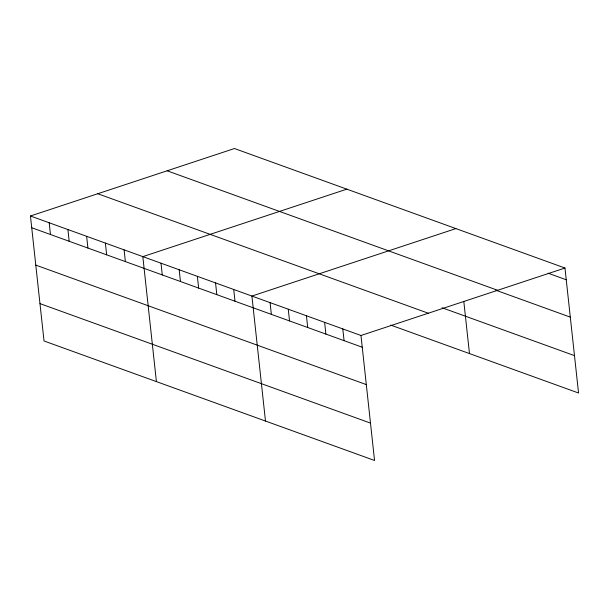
<?xml version="1.0" encoding="UTF-8"?>
<svg xmlns="http://www.w3.org/2000/svg" width="609" height="609" viewBox="0 0 609 609"><rect width="100%" height="100%" fill="white"/><g stroke="black" fill="none" stroke-linecap="round" stroke-linejoin="round"><path stroke-width="0.91" d="M30.45 215.997L360.977 335.49L374.55 460.473L44.031 340.979L30.45 215.997L234.45 148.527L564.969 268.021L578.55 393.003L390.704 325.092M346.826 189.155L142.826 256.625L156.406 381.607M455.897 228.588L251.905 296.058L265.478 421.04M360.977 335.49L564.969 268.021M548.07 273.19L566.248 279.767M167.125 170.794L497.652 290.287M495.863 290.219L570.306 317.137M442.043 307.751L574.493 355.633M97.767 193.731L428.294 313.224M31.729 227.736L362.248 347.229M35.786 265.105L366.313 384.599M39.966 303.609L370.493 423.103M463.822 301.531L469.478 353.57M342.798 328.921L344.07 340.659M324.62 322.344L325.891 334.09M306.441 315.774L307.712 327.513M288.263 309.205L289.534 320.943M270.084 302.627L271.355 314.373M233.727 289.488L234.998 301.227M215.548 282.911L216.819 294.657M197.362 276.341L198.641 288.08M179.183 269.772L180.462 281.51M161.004 263.195L162.283 274.941M124.099 249.85L125.378 261.596M105.372 243.082L106.644 254.821M86.638 236.307L87.917 248.053M67.911 229.54L69.182 241.278M49.177 222.765L50.456 234.511"/></g></svg>
